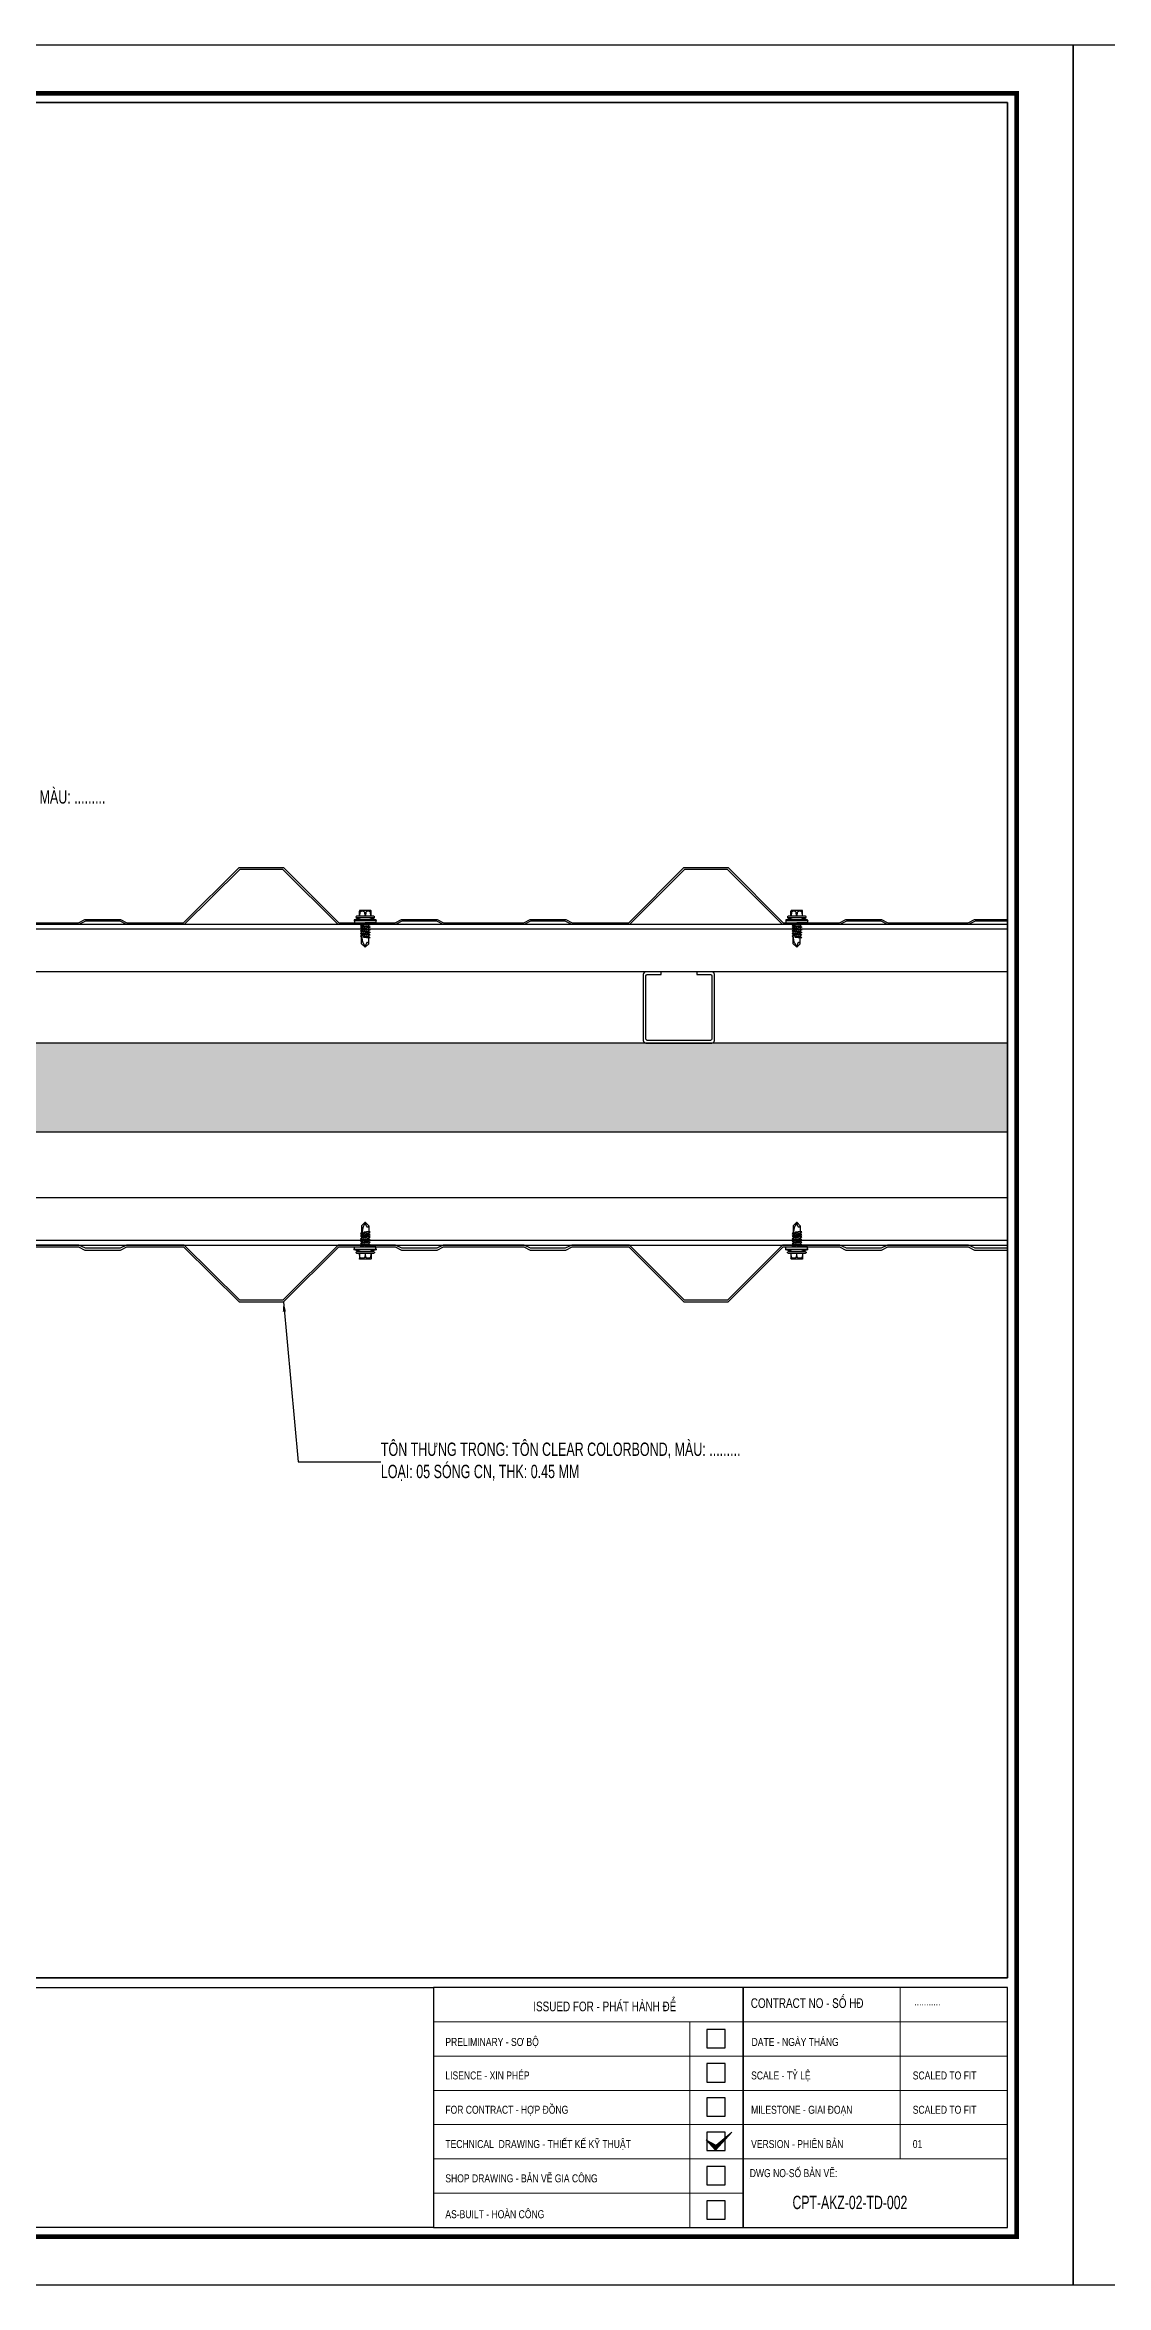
# Model space of a CAD drawing. Header units: inches. Extents: x 315041 to 662841, y -45540 to -35018.
# Drawn here: x 330604.7 to 330803.6, y -36052.2 to -35632.2 of the extents above; entities that cross this region are included whole.
import ezdxf
from ezdxf.enums import TextEntityAlignment as Align

# ---------------------------------------------------------------- set-up
doc = ezdxf.new("R2010")
doc.units = ezdxf.units.IN
doc.header["$MEASUREMENT"] = 0
for name, color, linetype in [('2', 2, 'Continuous'), ('3', 3, 'Continuous'), ('7', 7, 'Continuous'), ('BAO KHUNG', 31, 'Continuous'), ('Fast RSQ_A2 Frame$0$Khung ten', 4, 'Continuous'), ('STRUCTURE', 1, 'Continuous')]:
    doc.layers.add(name, color=color, linetype=linetype)
doc.layers.add('Cover text', color=7, linetype='Continuous', true_color=0x52370f)
for name, color, linetype, lineweight in [('DETAIL$0$S-Dim', 8, 'Continuous', 20), ('DETAIL$0$S-Hatch', 8, 'Continuous', 13), ('S-Hatch', 8, 'Continuous', 9)]:
    doc.layers.add(name, color=color, linetype=linetype, lineweight=lineweight)
doc.styles.add('ST1H', font='vnshxh.shx', dxfattribs={"width": 0.7})
doc.styles.get("Standard").update_dxf_attribs({"font": 'VHARIALN.TTF'})
doc.styles.add('style2', font='VHAVANI.TTF')
doc.styles.add('TIEU DE', font='VHARIALN.TTF', dxfattribs={"width": 0.8})
doc.dimstyles.new('3', dxfattribs={"dimtxt": 3.5, "dimasz": 1.8, "dimexe": 1, "dimexo": 0, "dimgap": 1, "dimtad": 1, "dimdec": 0, "dimlfac": 3, "dimzin": 0, "dimdsep": 46, "dimtxsty": 'ST1H', "dimblk": 'OBLIQUE', "dimcen": 1, "dimdle": 1, "dimclrd": 8, "dimclre": 8, "dimclrt": 3, "dimadec": 0, "dimazin": 0, "dimtfac": 1, "dimtdec": 0, "dimtix": 1, "dimtofl": 0, "dimtmove": 1, "dimatfit": 3, "dimfxl": 0.18, "dimtolj": 1, "dimtzin": 0, "dimlwd": -1, "dimlwe": -1, "dimarcsym": 1})

# ---------------------------------------------------------------- blocks, each defined once
blk = doc.blocks.new('DETAIL$0$MARK')
at = {"layer": 'DETAIL$0$S-Hatch', "linetype": 'Continuous'}
h = blk.add_hatch(dxfattribs=at)
h.set_pattern_fill('ANSI31', color=256, scale=50, style=0)
h.paths.add_polyline_path([(1667850, -1156933), (1667909, -1156997), (1668012, -1156885), (1667913, -1156967)])
at = {"layer": 'DETAIL$0$S-Dim', "linetype": 'Continuous'}
blk.add_lwpolyline([(1667850, -1156933), (1667909, -1156997), (1668012, -1156885), (1667913, -1156967), (1667850, -1156933)], dxfattribs=at)
blk = doc.blocks.new('A$C75D82031')
at = {"layer": '2', "color": 157, "linetype": 'Continuous'}
blk.add_lwpolyline([(0, 420), (594, 420), (594, 0), (0, 0)], close=True, dxfattribs=at)
at = {"layer": '7', "color": 147, "linetype": 'Continuous'}
blk.add_lwpolyline([(12.33, 57.61), (581.67, 57.61), (581.67, 409.19), (12.33, 409.19)], close=True, dxfattribs=at)
at = {"layer": 'BAO KHUNG', "color": 167, "linetype": 'Continuous', "const_width": 0.871}
blk.add_lwpolyline([(10.59, 9.07), (583.41, 9.07), (583.41, 410.93), (10.59, 410.93)], close=True, dxfattribs=at)
at = {"layer": 'BAO KHUNG', "color": 7}
for points in [[(211.89, 55.81), (474.14, 55.81), (474.14, 10.81), (211.89, 10.81)], [(474.14, 10.81), (532.16, 10.81), (532.16, 55.81), (474.14, 55.81)], [(532.16, 10.81), (581.67, 10.81), (581.67, 55.81), (532.16, 55.81)]]:
    blk.add_lwpolyline(points, close=True, dxfattribs=at)
at = {"layer": 'Fast RSQ_A2 Frame$0$Khung ten', "color": 7, "ltscale": 1000}
for points in [[(525.34, 44.51), (528.78, 44.51), (528.78, 47.96), (525.34, 47.96)], [(525.34, 38.09), (528.78, 38.09), (528.78, 41.53), (525.34, 41.53)], [(525.34, 31.66), (528.78, 31.66), (528.78, 35.1), (525.34, 35.1)], [(525.34, 25.23), (528.78, 25.23), (528.78, 28.67), (525.34, 28.67)], [(525.34, 18.8), (528.78, 18.8), (528.78, 22.24), (525.34, 22.24)], [(525.34, 12.37), (528.78, 12.37), (528.78, 15.81), (525.34, 15.81)]]:
    blk.add_lwpolyline(points, close=True, dxfattribs=at)
at = {"layer": 'S-Hatch'}
for p, q in [((561.54, 55.81), (561.54, 23.67)), ((474.14, 49.38), (532.16, 49.38)), ((522.13, 10.81), (522.13, 49.38)), ((532.16, 49.38), (581.67, 49.38)), ((474.14, 42.95), (532.16, 42.95)), ((532.16, 42.95), (581.67, 42.95)), ((474.14, 36.52), (532.16, 36.52)), ((532.16, 36.52), (581.67, 36.52)), ((474.14, 30.1), (532.16, 30.1)), ((532.16, 30.1), (581.67, 30.1)), ((474.14, 23.67), (532.16, 23.67)), ((532.16, 23.67), (581.67, 23.67)), ((474.14, 17.24), (532.16, 17.24))]:
    blk.add_line(p, q, dxfattribs=at)
at = {"layer": 'DETAIL$0$S-Dim', "linetype": 'Continuous', "xscale": 0.02999999996973202, "yscale": 0.02999999996973202, "zscale": 0.02999999996973202}
blk.add_blockref('DETAIL$0$MARK', (-49510.32, 34735.23), dxfattribs=at)
at = {"layer": 'BAO KHUNG', "color": 7, "linetype": 'Continuous', "width": 0.9}
blk.add_text('ISSUED FOR - PHÁT HÀNH ĐỂ ', height=1.8, dxfattribs=at).set_placement((506.46, 51.36), align=Align.CENTER)
blk.add_text('CONTRACT NO - Sè H§', height=1.8, dxfattribs=at).set_placement((533.57, 51.98))
at = {"layer": 'BAO KHUNG', "color": 109, "linetype": 'Continuous', "style": 'style2', "width": 0.8}
blk.add_text('...........', height=1.5, dxfattribs=at).set_placement((564.21, 52.44))
at = {"layer": 'Cover text', "linetype": 'Continuous', "style": 'style2', "width": 0.8}
for s, p in [('PRELIMINARY - S¥ Bé', (476.33, 44.85)), ('date - NGµY TH¸NG', (533.72, 44.85)), ('LISENCE - XIN PHÐP', (476.33, 38.57)), ('scale - tû lÖ', (533.63, 38.57)), ('scaled to fit', (563.92, 38.57)), ('FOR CONTRACT - HîP §åNG', (476.33, 32.14)), ('MILESTONE - GIAI §O¹N', (533.63, 32.14)), ('scaled to fit', (563.92, 32.14)), ('TECHNICAL  DRAWING - THIÕT KÕ Kü THUËT', (476.33, 25.71)), ('VERSION - PHI£N B¶N', (533.63, 25.71)), ('01', (563.92, 25.71)), ('SHOP DRAWING - B¶N VÏ GIA C¤NG', (476.33, 19.28)), ('%%u%%udwg no-sè b¶n vÏ:', (533.38, 20.26)), ('AS-BUILT - HOµN C¤NG', (476.33, 12.56))]:
    blk.add_text(s, height=1.5, dxfattribs=at).set_placement(p)
blk = doc.blocks.new('Short_Self_drilling')
at = {"layer": 'STRUCTURE', "color": 1, "linetype": 'Continuous'}
for p, q in [((6.4, 1.7), (-6.4, 1.7)), ((5.1, 3.8), (-5.1, 3.8)), ((-2.6, 2.9), (-5.1, 2.9)), ((-3.4, 3.8), (-3.4, 6.8)), ((3, 7.2), (-3, 7.2)), ((2.6, 2.9), (-2.6, 2.9)), ((-2.1, 2.8), (-2.1, 2.9)), ((6.3, 0), (0, 0)), ((2.2, 2.8), (2.2, 2.9)), ((2.2, -0.5), (2.2, 0)), ((5.1, 2.9), (2.6, 2.9)), ((3.4, 3.8), (3.4, 6.8)), ((3, -1.2), (-2.7, -0.2)), ((3, -2.7), (-2.7, -1.8)), ((3, -4.2), (-2.7, -3.3)), ((3, -5.8), (-2.7, -4.8)), ((3, -7.3), (-2.7, -6.3)), ((-1.9, -8), (-2.7, -7.9)), ((-2.1, -1.4), (-2.1, -0.9)), ((-2.1, -2.9), (-2.1, -2.4)), ((-2.1, -4.4), (-2.1, -3.9)), ((-2.1, -6), (-2.1, -5.4)), ((-2.1, -7.5), (-2.1, -7)), ((-2.1, -12.3), (-2.1, -8.5)), ((3, -8.8), (-1.1, -8.1)), ((2.1, -12.3), (2.1, -9.1)), ((2.2, -2), (2.2, -1.5)), ((2.2, -3.6), (2.2, -3)), ((2.2, -5.1), (2.2, -4.6)), ((2.2, -6.6), (2.2, -6.1)), ((2.2, -8.1), (2.2, -7.6))]:
    blk.add_line(p, q, dxfattribs=at)
blk.add_lwpolyline([(6.4, 1.3), (6.4, 1.7), (2.1, 2.8), (-2.1, 2.8), (-6.4, 1.7), (-6.4, 1.3)], close=True, dxfattribs=at)
for points in [[(-6.4, 1.3, -0.088869), (-6.3, 0), (0, 0)], [(-0.1, 3.8), (-0.3, 6.2, 0.338878), (-3.1, 6.2), (-3.3, 3.8)], [(3.3, 3.8), (3.1, 6.2, 0.338878), (0.3, 6.2), (0.1, 3.8)], [(2.1, -12.3), (0.2, -14.2, -0.333596), (-0.2, -14.2), (-2.1, -12.3)], [(-0.1, -14), (-1, -12.2, -0.148657), (-1.4, -11.2), (-2, -7.7, -0.815006), (-1.2, -7.8, 0.150833), (-0.8, -8.7)], [(2.1, -12.3), (1.7, -11.7, 0.52242), (0.9, -11.7), (-0.2, -14.2)]]:
    blk.add_lwpolyline(points, format="xyb", dxfattribs=at)
for points in [[(3, -1.2), (2.2, -1.5), (-2.1, -0.8), (-2.7, -0.2), (-2.4, 0)], [(3, -2.7), (2.2, -3), (-2.1, -2.4), (-2.7, -1.8), (-2.1, -1.4), (2.2, -2), (3, -2.7)], [(3, -4.2), (2.2, -4.6), (-2.1, -3.9), (-2.7, -3.3), (-2.1, -2.9), (2.2, -3.6), (3, -4.2)], [(3, -5.8), (2.2, -6.1), (-2.1, -5.4), (-2.7, -4.8), (-2.1, -4.4), (2.2, -5.1), (3, -5.8)], [(3, -7.3), (2.2, -7.6), (-2.1, -7), (-2.7, -6.3), (-2.1, -6), (2.2, -6.6), (3, -7.3)], [(-1.8, -8.5), (-2.1, -8.5), (-2.7, -7.9), (-2.1, -7.5), (-1.8, -7.5)], [(-1.3, -7.6), (2.2, -8.1), (3, -8.8)], [(-1.2, 0), (2.2, -0.5), (3, -1.2)], [(3, -8.8), (2.2, -9.1), (-0.8, -8.7)]]:
    blk.add_lwpolyline(points, dxfattribs=at)
for centre, radius, start, end in [((-5, 3.3), 0.455, 109.7949, 250.2674), ((-3, 6.8), 0.429, 90.0311, 180.0311), ((3, 6.8), 0.429, 0.0311, 90.0311), ((5.1, 3.3), 0.435, 279.7276, 80.3347), ((10, 0.2), 3.74, 162.2963, 182.6103)]:
    blk.add_arc(centre, radius, start, end, dxfattribs=at)
blk = doc.blocks.new('_Oblique')
at = {"color": 0, "linetype": 'ByBlock', "lineweight": -2}
blk.add_line((-0.5, -0.5), (0.5, 0.5), dxfattribs=at)

msp = doc.modelspace()

# ---------------------------------------------------------------- hatches: boundary and pattern name
h = msp.add_hatch()
h.set_pattern_fill('HOUND', color=8, scale=15, style=0)
h.set_pattern_definition([(0, (313.9014, -1409.1891), (3.75, 0.9375), [15, -7.5]), (90, (313.9014, -1409.1891), (-0.9375, -3.75), [15, -7.5])])
h.paths.add_polyline_path([(330215.7734, -35836.0286), (330785.1113, -35836.0286), (330785.1113, -35819.3619), (330215.7734, -35819.3619)])

# ---------------------------------------------------------------- linework, layer by layer
at = {"color": 94}
for p, q in [((330785.1113, -35798.0286), (330215.7734, -35798.0286)), ((330785.1113, -35806.0286), (330215.7734, -35806.0286)), ((330785.1113, -35848.3619), (330215.7734, -35848.3619)), ((330785.1113, -35856.3619), (330215.7734, -35856.3619))]:
    msp.add_line(p, q, dxfattribs=at)
at = {"color": 8}
for points in [[(330215.7734, -35643.0427), (330785.1113, -35643.0427), (330785.1113, -35994.6225), (330215.7734, -35994.6225)], [(330215.7734, -35836.0286), (330785.1113, -35836.0286), (330785.1113, -35819.3619), (330215.7734, -35819.3619)]]:
    msp.add_lwpolyline(points, close=True, dxfattribs=at)
at = {"color": 3, "ltscale": 15}
for points in [[(330785.1113, -35796.5407), (330779.0326, -35796.5407), (330777.8247, -35797.1397), (330762.6345, -35797.1397), (330761.4265, -35796.5407), (330754.9265, -35796.5407), (330753.7186, -35797.1397), (330742.9674, -35797.1397), (330732.6603, -35786.8226), (330724.6033, -35786.8226), (330714.2962, -35797.1397), (330703.4596, -35797.1397), (330702.2516, -35796.5407), (330695.7517, -35796.5407), (330694.5437, -35797.1397), (330679.3535, -35797.1397), (330678.1456, -35796.5407), (330671.6456, -35796.5407), (330670.4376, -35797.1397), (330659.6872, -35797.1397), (330649.3021, -35786.8226), (330641.2436, -35786.8226), (330630.8585, -35797.1397), (330620.0227, -35797.1397), (330618.8147, -35796.5407), (330612.3148, -35796.5407), (330611.1068, -35797.1397), (330595.9166, -35797.1397)], [(330595.9947, -35796.8064), (330611.0287, -35796.8064), (330612.2367, -35796.2073), (330618.8929, -35796.2073), (330620.1008, -35796.8064), (330630.7211, -35796.8064), (330641.1062, -35786.4893), (330649.4396, -35786.4893), (330659.8247, -35796.8064), (330670.3595, -35796.8064), (330671.5675, -35796.2073), (330678.2237, -35796.2073), (330679.4316, -35796.8064), (330694.4656, -35796.8064), (330695.6736, -35796.2073), (330702.3298, -35796.2073), (330703.5377, -35796.8064), (330714.158, -35796.8064), (330724.4651, -35786.4893), (330732.7985, -35786.4893), (330743.1056, -35796.8064), (330753.6405, -35796.8064), (330754.8484, -35796.2073), (330761.5046, -35796.2073), (330762.7126, -35796.8064), (330777.7465, -35796.8064), (330778.9545, -35796.2073), (330785.1113, -35796.2073)], [(330785.1113, -35857.8499), (330779.0326, -35857.8499), (330777.8247, -35857.2508), (330762.6345, -35857.2508), (330761.4265, -35857.8499), (330754.9265, -35857.8499), (330753.7186, -35857.2508), (330742.9674, -35857.2508), (330732.6603, -35867.5679), (330724.6033, -35867.5679), (330714.2962, -35857.2508), (330703.4596, -35857.2508), (330702.2516, -35857.8499), (330695.7517, -35857.8499), (330694.5437, -35857.2508), (330679.3535, -35857.2508), (330678.1456, -35857.8499), (330671.6456, -35857.8499), (330670.4376, -35857.2508), (330659.6872, -35857.2508), (330649.3021, -35867.5679), (330641.2436, -35867.5679), (330630.8585, -35857.2508), (330620.0227, -35857.2508), (330618.8147, -35857.8499), (330612.3148, -35857.8499), (330611.1068, -35857.2508), (330595.9166, -35857.2508)], [(330595.9947, -35857.5842), (330611.0287, -35857.5842), (330612.2367, -35858.1832), (330618.8929, -35858.1832), (330620.1008, -35857.5842), (330630.7211, -35857.5842), (330641.1062, -35867.9013), (330649.4396, -35867.9013), (330659.8247, -35857.5842), (330670.3595, -35857.5842), (330671.5675, -35858.1832), (330678.2237, -35858.1832), (330679.4316, -35857.5842), (330694.4656, -35857.5842), (330695.6736, -35858.1832), (330702.3298, -35858.1832), (330703.5377, -35857.5842), (330714.158, -35857.5842), (330724.4651, -35867.9013), (330732.7985, -35867.9013), (330743.1056, -35857.5842), (330753.6405, -35857.5842), (330754.8484, -35858.1832), (330761.5046, -35858.1832), (330762.7126, -35857.5842), (330777.7465, -35857.5842), (330778.9545, -35858.1832), (330785.1113, -35858.1832)]]:
    msp.add_lwpolyline(points, dxfattribs=at)
at = {"color": 94}
msp.add_lwpolyline([(330215.7734, -35857.2508), (330785.1113, -35857.2508), (330785.1113, -35797.1397), (330215.7734, -35797.1397)], close=True, dxfattribs=at)
at = {"color": 1, "true_color": 0xfa051e}
msp.add_lwpolyline([(330726.8704, -35806.5286), (330729.4538, -35806.5286, -0.41421356), (330729.7038, -35806.7786), (330729.7038, -35818.6119, -0.41421356), (330729.4538, -35818.8619), (330717.6204, -35818.8619, -0.41421356), (330717.3704, -35818.6119), (330717.3704, -35806.7786, -0.41421356), (330717.6204, -35806.5286), (330720.2038, -35806.5286), (330720.2038, -35806.0286), (330717.3704, -35806.0286, 0.41421356), (330716.8704, -35806.5286), (330716.8704, -35818.8619, 0.41421356), (330717.3704, -35819.3619), (330729.7038, -35819.3619, 0.41421356), (330730.2038, -35818.8619), (330730.2038, -35806.5286, 0.41421356), (330729.7038, -35806.0286), (330726.8704, -35806.0286)], format="xyb", close=True, dxfattribs=at)

# ---------------------------------------------------------------- block references
at = {"color": 1}
for p in [(330203.4424, -36052.2326), (330797.4424, -36052.2326)]:
    msp.add_blockref('A$C75D82031', p, dxfattribs=at)
at = {"color": 1, "yscale": 0.3199999998323619, "zscale": 0.3199999999999999}
for p, xscale, rotation in [((330664.7514, -35796.8064), 0.320000000024784, 359.9688724451954), ((330745.6192, -35796.8064), 0.320000000024784, 359.9688724451954), ((330664.7514, -35857.5842), -0.320000000024784, 180.0311275548046), ((330745.6192, -35857.5842), -0.320000000024784, 180.0311275548046)]:
    msp.add_blockref('Short_Self_drilling', p, dxfattribs=dict(at, xscale=xscale, rotation=rotation))

# ---------------------------------------------------------------- texts
at = {"color": 3, "ltscale": 0.5, "style": 'TIEU DE', "width": 0.8}
msp.add_attdef('CPT-AKZ-02-TD-002', text='KC-01', height=2.5, dxfattribs=at).set_placement((330755.5855, -36036.7176), align=Align.MIDDLE_CENTER)

# ---------------------------------------------------------------- next in the draw order: texts
at = {"layer": '3', "char_height": 2.5, "attachment_point": 4, "style": 'ST1H', "bg_fill": 2}
for s, insert in [('\\A1;t«n th\xadng NGOµI: T¤N CLEAR COLORBOND, mµu: .........\\PlO¹I: 05 SãNG CN, THK: 0.45 MM', (330549.5858, -35775.5856)), ('\\A1;t«n th\xadng trong: T¤N CLEAR COLORBOND, mµu: .........\\PlO¹I: 05 SãNG CN, THK: 0.45 MM', (330667.6847, -35897.8771))]:
    msp.add_mtext(s, dxfattribs=dict(at, insert=insert))

# ---------------------------------------------------------------- next in the draw order: leaders
at = {"color": 9}
msp.add_leader([(330649.4396, -35867.9013), (330652.1987, -35897.8771), (330667.6847, -35897.8771)], dimstyle='3', override={"dimgap": 1, "dimtad": 0}, dxfattribs=at)

doc.saveas('drawing.dxf')
